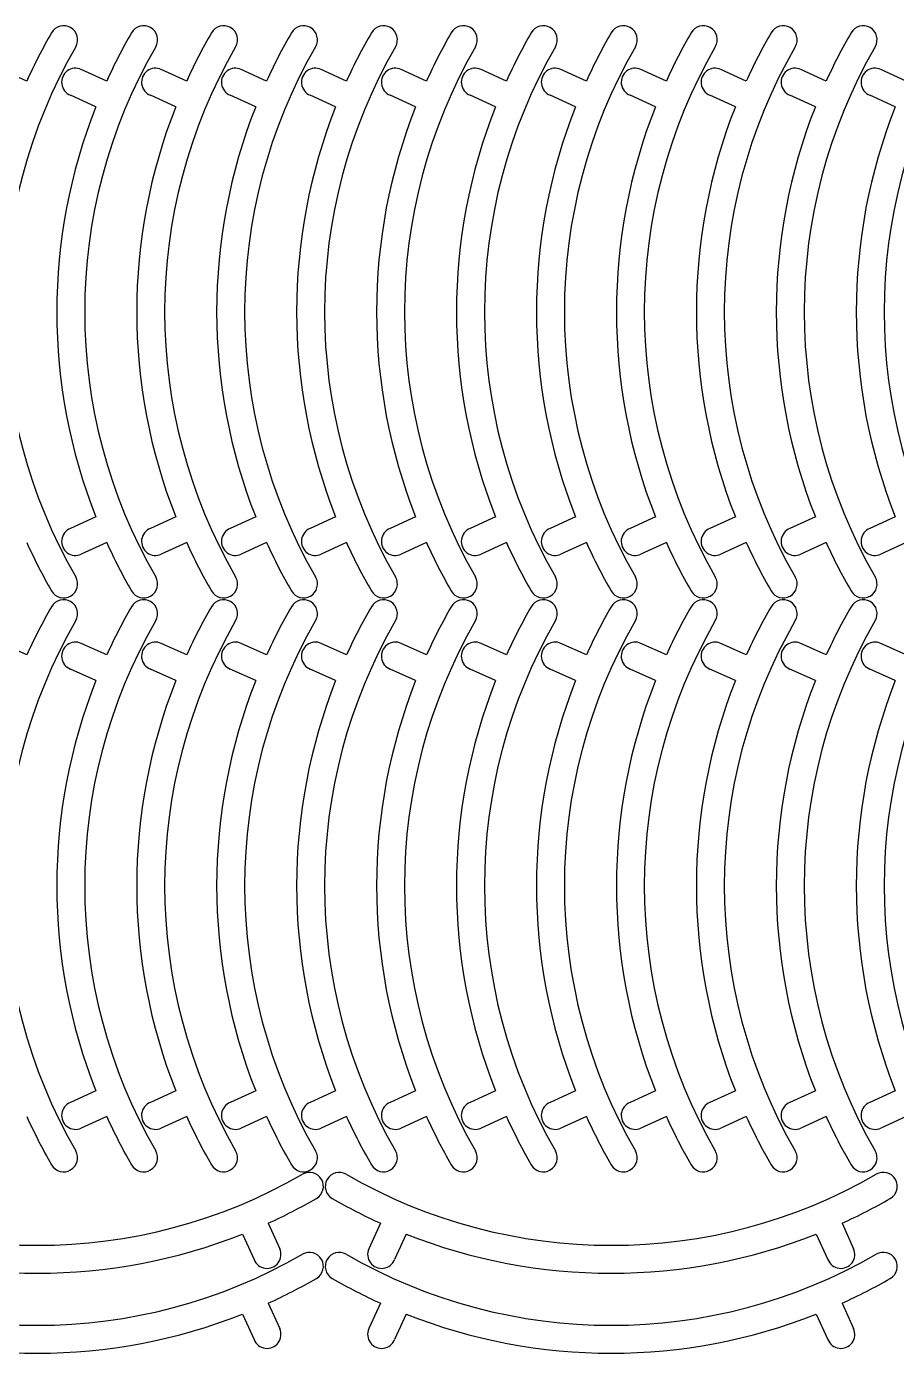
# Model space of a CAD drawing. Extents: x -6 to 1705, y 12 to 1276.
# Drawn here: x 432 to 874, y 12 to 692 of the extents above; entities that cross this region are included whole.
import ezdxf

# ---------------------------------------------------------------- set-up
doc = ezdxf.new("R2010")
doc.units = 0
doc.layers.add('Capa_1', color=7, linetype='CONTINUOUS')

msp = doc.modelspace()

# ---------------------------------------------------------------- linework, layer by layer
at = {"layer": 'Capa_1', "color": 7}
for points in [[(432.042976, 664.213701), (419.138527, 670.075057)], [(472.65143, 664.213701), (459.746981, 670.075057)], [(513.259883, 664.213701), (500.355434, 670.075057)], [(553.868308, 664.213701), (540.96386, 670.075057)], [(594.476762, 664.213701), (581.572313, 670.075057)], [(635.085215, 664.213701), (622.180767, 670.075057)], [(675.693669, 664.213701), (662.78922, 670.075057)], [(716.302123, 664.213701), (703.397674, 670.075057)], [(756.910548, 664.213701), (744.006099, 670.075057)], [(797.519001, 664.213701), (784.614552, 670.075057)], [(838.127455, 664.213701), (825.223006, 670.075057)], [(878.735908, 664.213701), (865.83146, 670.075057)], [(467.112912, 651.162615), (454.208463, 657.023971)], [(507.721365, 651.162615), (494.816916, 657.023971)], [(548.32979, 651.162615), (535.425342, 657.023971)], [(588.938244, 651.162615), (576.033795, 657.023971)], [(629.546697, 651.162615), (616.642249, 657.023971)], [(670.155151, 651.162615), (657.250702, 657.023971)], [(710.763605, 651.162615), (697.859156, 657.023971)], [(751.37203, 651.162615), (738.467581, 657.023971)], [(791.980483, 651.162615), (779.076034, 657.023971)], [(832.588937, 651.162615), (819.684488, 657.023971)], [(873.19739, 651.162615), (860.292942, 657.023971)], [(467.112184, 442.812604), (454.207695, 436.951339)], [(507.720638, 442.812604), (494.816148, 436.951339)], [(548.329063, 442.812604), (535.424573, 436.951339)], [(588.937517, 442.812604), (576.033027, 436.951339)], [(629.54597, 442.812604), (616.64148, 436.951339)], [(670.154424, 442.812604), (657.249934, 436.951339)], [(710.762877, 442.812604), (697.858388, 436.951339)], [(751.371302, 442.812604), (738.466813, 436.951339)], [(791.979756, 442.812604), (779.075266, 436.951339)], [(832.58821, 442.812604), (819.68372, 436.951339)], [(873.196663, 442.812604), (860.292173, 436.951339)], [(472.650611, 429.761482), (459.746121, 423.90022)], [(513.259065, 429.761482), (500.354575, 423.90022)], [(553.86749, 429.761482), (540.963, 423.90022)], [(594.475944, 429.761482), (581.571454, 423.90022)], [(635.084397, 429.761482), (622.179907, 423.90022)], [(675.692851, 429.761482), (662.788361, 423.90022)], [(716.301304, 429.761482), (703.396814, 423.90022)], [(756.909729, 429.761482), (744.00524, 423.90022)], [(797.518183, 429.761482), (784.613693, 423.90022)], [(838.126636, 429.761482), (825.222147, 423.90022)], [(878.73509, 429.761482), (865.8306, 423.90022)], [(432.042976, 372.739446), (419.138527, 378.600802)], [(472.65143, 372.739446), (459.746981, 378.600802)], [(513.259883, 372.739446), (500.355434, 378.600802)], [(553.868308, 372.739446), (540.96386, 378.600802)], [(594.476762, 372.739446), (581.572313, 378.600802)], [(635.085215, 372.739446), (622.180767, 378.600802)], [(675.693669, 372.739446), (662.78922, 378.600802)], [(716.302123, 372.739446), (703.397674, 378.600802)], [(756.910548, 372.739446), (744.006099, 378.600802)], [(797.519001, 372.739446), (784.614552, 378.600802)], [(838.127455, 372.739446), (825.223006, 378.600802)], [(878.735908, 372.739446), (865.83146, 378.600802)], [(467.112912, 359.68836), (454.208463, 365.549715)], [(507.721365, 359.68836), (494.816916, 365.549715)], [(548.32979, 359.68836), (535.425342, 365.549715)], [(588.938244, 359.68836), (576.033795, 365.549715)], [(629.546697, 359.68836), (616.642249, 365.549715)], [(670.155151, 359.68836), (657.250702, 365.549715)], [(710.763605, 359.68836), (697.859156, 365.549715)], [(751.37203, 359.68836), (738.467581, 365.549715)], [(791.980483, 359.68836), (779.076034, 365.549715)], [(832.588937, 359.68836), (819.684488, 365.549715)], [(873.19739, 359.68836), (860.292942, 365.549715)], [(467.112184, 151.338349), (454.207695, 145.477084)], [(507.720638, 151.338349), (494.816148, 145.477084)], [(548.329063, 151.338349), (535.424573, 145.477084)], [(588.937517, 151.338349), (576.033027, 145.477084)], [(629.54597, 151.338349), (616.64148, 145.477084)], [(670.154424, 151.338349), (657.249934, 145.477084)], [(710.762877, 151.338349), (697.858388, 145.477084)], [(751.371302, 151.338349), (738.466813, 145.477084)], [(791.979756, 151.338349), (779.075266, 145.477084)], [(832.58821, 151.338349), (819.68372, 145.477084)], [(873.196663, 151.338349), (860.292173, 145.477084)], [(472.650611, 138.287227), (459.746121, 132.425964)], [(513.259065, 138.287227), (500.354575, 132.425964)], [(553.86749, 138.287227), (540.963, 132.425964)], [(594.475944, 138.287227), (581.571454, 132.425964)], [(635.084397, 138.287227), (622.179907, 132.425964)], [(675.692851, 138.287227), (662.788361, 132.425964)], [(716.301304, 138.287227), (703.396814, 132.425964)], [(756.909729, 138.287227), (744.00524, 132.425964)], [(797.518183, 138.287227), (784.613693, 132.425964)], [(838.126636, 138.287227), (825.222147, 132.425964)], [(878.73509, 138.287227), (865.8306, 132.425964)], [(554.665549, 84.106357), (560.526811, 71.201868)], [(611.687612, 84.107176), (605.826257, 71.202727)], [(846.139832, 84.106357), (852.001094, 71.201868)], [(541.614427, 78.567931), (547.475692, 65.663441)], [(624.738699, 78.568658), (618.877343, 65.664209)], [(833.08871, 78.567931), (838.949975, 65.663441)], [(554.665549, 43.49791), (560.526811, 30.59342)], [(611.687612, 43.498728), (605.826257, 30.594279)], [(846.139832, 43.49791), (852.001094, 30.59342)], [(541.614427, 37.959483), (547.475692, 25.054993)], [(624.738699, 37.96021), (618.877343, 25.055761)], [(833.08871, 37.959483), (838.949975, 25.054993)]]:
    msp.add_lwpolyline(points, dxfattribs=at)
for points in [[(444.645046, 688.719821), (440.049552, 680.760247), (435.843894, 672.58188), (432.042976, 664.213701)], [(454.324882, 691.312487), (450.935869, 693.26914), (446.602369, 692.108447), (444.645046, 688.719821)], [(456.919462, 681.633164), (458.875444, 685.022564), (457.713894, 689.355834), (454.324882, 691.312487)], [(485.253499, 688.719821), (480.658005, 680.760247), (476.452347, 672.58188), (472.65143, 664.213701)], [(494.933335, 691.312487), (491.544323, 693.26914), (487.210822, 692.108447), (485.253499, 688.719821)], [(497.527916, 681.633164), (499.483898, 685.022564), (498.322348, 689.355834), (494.933335, 691.312487)], [(525.861953, 688.719821), (521.266459, 680.760247), (517.060801, 672.58188), (513.259883, 664.213701)], [(535.541789, 691.312487), (532.152776, 693.26914), (527.819276, 692.108447), (525.861953, 688.719821)], [(538.136369, 681.633164), (540.092352, 685.022564), (538.930801, 689.355834), (535.541789, 691.312487)], [(566.470378, 688.719821), (561.874884, 680.760247), (557.669226, 672.58188), (553.868308, 664.213701)], [(576.150214, 691.312487), (572.761202, 693.26914), (568.427701, 692.108447), (566.470378, 688.719821)], [(578.744794, 681.633164), (580.700777, 685.022564), (579.539227, 689.355834), (576.150214, 691.312487)], [(607.078832, 688.719821), (602.483338, 680.760247), (598.27768, 672.58188), (594.476762, 664.213701)], [(616.758668, 691.312487), (613.369655, 693.26914), (609.036155, 692.108447), (607.078832, 688.719821)], [(619.353248, 681.633164), (621.30923, 685.022564), (620.14768, 689.355834), (616.758668, 691.312487)], [(647.687285, 688.719821), (643.091791, 680.760247), (638.886133, 672.58188), (635.085215, 664.213701)], [(657.367121, 691.312487), (653.978109, 693.26914), (649.644608, 692.108447), (647.687285, 688.719821)], [(659.961701, 681.633164), (661.917684, 685.022564), (660.756134, 689.355834), (657.367121, 691.312487)], [(688.295739, 688.719821), (683.700245, 680.760247), (679.494587, 672.58188), (675.693669, 664.213701)], [(697.975575, 691.312487), (694.586562, 693.26914), (690.253062, 692.108447), (688.295739, 688.719821)], [(700.570155, 681.633164), (702.526137, 685.022564), (701.364587, 689.355834), (697.975575, 691.312487)], [(728.904192, 688.719821), (724.308698, 680.760247), (720.10304, 672.58188), (716.302123, 664.213701)], [(738.584028, 691.312487), (735.195016, 693.26914), (730.861515, 692.108447), (728.904192, 688.719821)], [(741.178609, 681.633164), (743.134591, 685.022564), (741.973041, 689.355834), (738.584028, 691.312487)], [(769.512618, 688.719821), (764.917123, 680.760247), (760.711465, 672.58188), (756.910548, 664.213701)], [(779.192453, 691.312487), (775.803441, 693.26914), (771.46994, 692.108447), (769.512618, 688.719821)], [(781.787034, 681.633164), (783.743016, 685.022564), (782.581466, 689.355834), (779.192453, 691.312487)], [(810.121071, 688.719821), (805.525577, 680.760247), (801.319919, 672.58188), (797.519001, 664.213701)], [(819.800907, 691.312487), (816.411894, 693.26914), (812.078394, 692.108447), (810.121071, 688.719821)], [(822.395487, 681.633164), (824.35147, 685.022564), (823.189919, 689.355834), (819.800907, 691.312487)], [(850.729525, 688.719821), (846.134031, 680.760247), (841.928372, 672.58188), (838.127455, 664.213701)], [(860.409361, 691.312487), (857.020348, 693.26914), (852.686848, 692.108447), (850.729525, 688.719821)], [(863.003941, 681.633164), (864.959923, 685.022564), (863.798373, 689.355834), (860.409361, 691.312487)], [(456.919462, 681.633164), (408.814911, 598.314305), (408.814552, 495.661032), (456.918522, 412.341837)], [(497.527916, 681.633164), (449.423364, 598.314305), (449.423006, 495.661032), (497.526976, 412.341837)], [(538.136369, 681.633164), (490.031818, 598.314305), (490.031459, 495.661032), (538.135429, 412.341837)], [(578.744794, 681.633164), (530.640243, 598.314305), (530.639885, 495.661032), (578.743854, 412.341837)], [(619.353248, 681.633164), (571.248696, 598.314305), (571.248338, 495.661032), (619.352308, 412.341837)], [(659.961701, 681.633164), (611.85715, 598.314305), (611.856792, 495.661032), (659.960761, 412.341837)], [(700.570155, 681.633164), (652.465603, 598.314305), (652.465245, 495.661032), (700.569215, 412.341837)], [(741.178609, 681.633164), (693.074057, 598.314305), (693.073699, 495.661032), (741.177669, 412.341837)], [(781.787034, 681.633164), (733.682482, 598.314305), (733.682124, 495.661032), (781.786094, 412.341837)], [(822.395487, 681.633164), (774.290936, 598.314305), (774.290577, 495.661032), (822.394547, 412.341837)], [(863.003941, 681.633164), (814.899389, 598.314305), (814.899031, 495.661032), (863.003001, 412.341837)], [(903.612394, 681.633164), (855.507843, 598.314305), (855.507485, 495.661032), (903.611454, 412.341837)], [(452.593808, 669.317), (450.524048, 667.78394), (449.448336, 665.249109), (449.783765, 662.695354)], [(459.746981, 670.075057), (457.401871, 671.140252), (454.663567, 670.85006), (452.593808, 669.317)], [(493.202261, 669.317), (491.132501, 667.78394), (490.05679, 665.249109), (490.392219, 662.695354)], [(500.355434, 670.075057), (498.010325, 671.140252), (495.272021, 670.85006), (493.202261, 669.317)], [(533.810686, 669.317), (531.740926, 667.78394), (530.665215, 665.249109), (531.000644, 662.695354)], [(540.96386, 670.075057), (538.61875, 671.140252), (535.880446, 670.85006), (533.810686, 669.317)], [(574.41914, 669.317), (572.34938, 667.78394), (571.273669, 665.249109), (571.609097, 662.695354)], [(581.572313, 670.075057), (579.227203, 671.140252), (576.4889, 670.85006), (574.41914, 669.317)], [(615.027593, 669.317), (612.957834, 667.78394), (611.882122, 665.249109), (612.217551, 662.695354)], [(622.180767, 670.075057), (619.835657, 671.140252), (617.097353, 670.85006), (615.027593, 669.317)], [(655.636047, 669.317), (653.566287, 667.78394), (652.490576, 665.249109), (652.826004, 662.695354)], [(662.78922, 670.075057), (660.444111, 671.140252), (657.705807, 670.85006), (655.636047, 669.317)], [(696.2445, 669.317), (694.174741, 667.78394), (693.099029, 665.249109), (693.434458, 662.695354)], [(703.397674, 670.075057), (701.052564, 671.140252), (698.31426, 670.85006), (696.2445, 669.317)], [(736.852926, 669.317), (734.783166, 667.78394), (733.707454, 665.249109), (734.042883, 662.695354)], [(744.006099, 670.075057), (741.660989, 671.140252), (738.922685, 670.85006), (736.852926, 669.317)], [(777.461379, 669.317), (775.391619, 667.78394), (774.315908, 665.249109), (774.651337, 662.695354)], [(784.614552, 670.075057), (782.269443, 671.140252), (779.531139, 670.85006), (777.461379, 669.317)], [(818.069833, 669.317), (816.000073, 667.78394), (814.924361, 665.249109), (815.25979, 662.695354)], [(825.223006, 670.075057), (822.877896, 671.140252), (820.139592, 670.85006), (818.069833, 669.317)], [(858.678286, 669.317), (856.608526, 667.78394), (855.532815, 665.249109), (855.868244, 662.695354)], [(865.83146, 670.075057), (863.48635, 671.140252), (860.748046, 670.85006), (858.678286, 669.317)], [(449.783765, 662.695354), (450.119194, 660.141598), (451.813011, 657.970538), (454.208463, 657.023971)], [(490.392219, 662.695354), (490.727647, 660.141598), (492.421464, 657.970538), (494.816916, 657.023971)], [(531.000644, 662.695354), (531.336072, 660.141598), (533.02989, 657.970538), (535.425342, 657.023971)], [(571.609097, 662.695354), (571.944526, 660.141598), (573.638343, 657.970538), (576.033795, 657.023971)], [(612.217551, 662.695354), (612.55298, 660.141598), (614.246797, 657.970538), (616.642249, 657.023971)], [(652.826004, 662.695354), (653.161433, 660.141598), (654.85525, 657.970538), (657.250702, 657.023971)], [(693.434458, 662.695354), (693.769887, 660.141598), (695.463704, 657.970538), (697.859156, 657.023971)], [(734.042883, 662.695354), (734.378312, 660.141598), (736.072129, 657.970538), (738.467581, 657.023971)], [(774.651337, 662.695354), (774.986765, 660.141598), (776.680582, 657.970538), (779.076034, 657.023971)], [(815.25979, 662.695354), (815.595219, 660.141598), (817.289036, 657.970538), (819.684488, 657.023971)], [(855.868244, 662.695354), (856.203672, 660.141598), (857.89749, 657.970538), (860.292942, 657.023971)], [(467.112912, 651.162615), (440.663939, 584.230831), (440.663679, 509.744573), (467.112184, 442.812604)], [(507.721365, 651.162615), (481.272392, 584.230831), (481.272132, 509.744573), (507.720638, 442.812604)], [(548.32979, 651.162615), (521.880817, 584.230831), (521.880557, 509.744573), (548.329063, 442.812604)], [(588.938244, 651.162615), (562.489271, 584.230831), (562.489011, 509.744573), (588.937517, 442.812604)], [(629.546697, 651.162615), (603.097724, 584.230831), (603.097464, 509.744573), (629.54597, 442.812604)], [(670.155151, 651.162615), (643.706178, 584.230831), (643.705918, 509.744573), (670.154424, 442.812604)], [(710.763605, 651.162615), (684.314631, 584.230831), (684.314371, 509.744573), (710.762877, 442.812604)], [(751.37203, 651.162615), (724.923057, 584.230831), (724.922797, 509.744573), (751.371302, 442.812604)], [(791.980483, 651.162615), (765.53151, 584.230831), (765.53125, 509.744573), (791.979756, 442.812604)], [(832.588937, 651.162615), (806.139964, 584.230831), (806.139704, 509.744573), (832.58821, 442.812604)], [(873.19739, 651.162615), (846.748417, 584.230831), (846.748157, 509.744573), (873.196663, 442.812604)], [(454.207695, 436.951339), (451.812199, 436.004814), (450.118328, 433.833758), (449.782866, 431.279982)], [(494.816148, 436.951339), (492.420653, 436.004814), (490.726781, 433.833758), (490.391319, 431.279982)], [(535.424573, 436.951339), (533.029078, 436.004814), (531.335206, 433.833758), (530.999744, 431.279982)], [(576.033027, 436.951339), (573.637531, 436.004814), (571.94366, 433.833758), (571.608198, 431.279982)], [(616.64148, 436.951339), (614.245985, 436.004814), (612.552113, 433.833758), (612.216651, 431.279982)], [(657.249934, 436.951339), (654.854438, 436.004814), (653.160567, 433.833758), (652.825105, 431.279982)], [(697.858388, 436.951339), (695.462892, 436.004814), (693.76902, 433.833758), (693.433559, 431.279982)], [(738.466813, 436.951339), (736.071317, 436.004814), (734.377446, 433.833758), (734.041984, 431.279982)], [(779.075266, 436.951339), (776.679771, 436.004814), (774.985899, 433.833758), (774.650437, 431.279982)], [(819.68372, 436.951339), (817.288224, 436.004814), (815.594353, 433.833758), (815.258891, 431.279982)], [(860.292173, 436.951339), (857.896678, 436.004814), (856.202806, 433.833758), (855.867344, 431.279982)], [(432.042158, 429.761482), (435.843017, 421.393274), (440.048618, 413.214874), (444.644056, 405.255266)], [(449.782866, 431.279982), (449.447404, 428.726206), (450.52311, 426.191341), (452.592886, 424.658261)], [(472.650611, 429.761482), (476.45147, 421.393274), (480.657071, 413.214874), (485.25251, 405.255266)], [(490.391319, 431.279982), (490.055857, 428.726206), (491.131563, 426.191341), (493.20134, 424.658261)], [(513.259065, 429.761482), (517.059924, 421.393274), (521.265525, 413.214874), (525.860963, 405.255266)], [(530.999744, 431.279982), (530.664282, 428.726206), (531.739988, 426.191341), (533.809765, 424.658261)], [(553.86749, 429.761482), (557.668349, 421.393274), (561.87395, 413.214874), (566.469389, 405.255266)], [(571.608198, 431.279982), (571.272736, 428.726206), (572.348442, 426.191341), (574.418219, 424.658261)], [(594.475944, 429.761482), (598.276802, 421.393274), (602.482403, 413.214874), (607.077842, 405.255266)], [(612.216651, 431.279982), (611.88119, 428.726206), (612.956895, 426.191341), (615.026672, 424.658261)], [(635.084397, 429.761482), (638.885256, 421.393274), (643.090857, 413.214874), (647.686296, 405.255266)], [(652.825105, 431.279982), (652.489643, 428.726206), (653.565349, 426.191341), (655.635126, 424.658261)], [(675.692851, 429.761482), (679.49371, 421.393274), (683.699311, 413.214874), (688.294749, 405.255266)], [(693.433559, 431.279982), (693.098097, 428.726206), (694.173802, 426.191341), (696.243579, 424.658261)], [(716.301304, 429.761482), (720.102163, 421.393274), (724.307764, 413.214874), (728.903203, 405.255266)], [(734.041984, 431.279982), (733.706522, 428.726206), (734.782228, 426.191341), (736.852004, 424.658261)], [(756.909729, 429.761482), (760.710588, 421.393274), (764.916189, 413.214874), (769.511628, 405.255266)], [(774.650437, 431.279982), (774.314975, 428.726206), (775.390681, 426.191341), (777.460458, 424.658261)], [(797.518183, 429.761482), (801.319042, 421.393274), (805.524643, 413.214874), (810.120082, 405.255266)], [(815.258891, 431.279982), (814.923429, 428.726206), (815.999135, 426.191341), (818.068912, 424.658261)], [(838.126636, 429.761482), (841.927495, 421.393274), (846.133096, 413.214874), (850.728535, 405.255266)], [(855.867344, 431.279982), (855.531882, 428.726206), (856.607588, 426.191341), (858.677365, 424.658261)], [(452.592886, 424.658261), (454.662663, 423.125182), (457.400998, 422.834996), (459.746121, 423.90022)], [(493.20134, 424.658261), (495.271117, 423.125182), (498.009451, 422.834996), (500.354575, 423.90022)], [(533.809765, 424.658261), (535.879542, 423.125182), (538.617876, 422.834996), (540.963, 423.90022)], [(574.418219, 424.658261), (576.487995, 423.125182), (579.22633, 422.834996), (581.571454, 423.90022)], [(615.026672, 424.658261), (617.096449, 423.125182), (619.834783, 422.834996), (622.179907, 423.90022)], [(655.635126, 424.658261), (657.704903, 423.125182), (660.443237, 422.834996), (662.788361, 423.90022)], [(696.243579, 424.658261), (698.313356, 423.125182), (701.051691, 422.834996), (703.396814, 423.90022)], [(736.852004, 424.658261), (738.921781, 423.125182), (741.660116, 422.834996), (744.00524, 423.90022)], [(777.460458, 424.658261), (779.530235, 423.125182), (782.268569, 422.834996), (784.613693, 423.90022)], [(818.068912, 424.658261), (820.138688, 423.125182), (822.877023, 422.834996), (825.222147, 423.90022)], [(858.677365, 424.658261), (860.747142, 423.125182), (863.485476, 422.834996), (865.8306, 423.90022)], [(454.323874, 402.662532), (457.7129, 404.619161), (458.874481, 408.952424), (456.918522, 412.341837)], [(494.932328, 402.662532), (498.321354, 404.619161), (499.482934, 408.952424), (497.526976, 412.341837)], [(535.540781, 402.662532), (538.929807, 404.619161), (540.091388, 408.952424), (538.135429, 412.341837)], [(576.149206, 402.662532), (579.538233, 404.619161), (580.699813, 408.952424), (578.743854, 412.341837)], [(616.75766, 402.662532), (620.146686, 404.619161), (621.308267, 408.952424), (619.352308, 412.341837)], [(657.366114, 402.662532), (660.75514, 404.619161), (661.91672, 408.952424), (659.960761, 412.341837)], [(697.974567, 402.662532), (701.363593, 404.619161), (702.525174, 408.952424), (700.569215, 412.341837)], [(738.583021, 402.662532), (741.972047, 404.619161), (743.133627, 408.952424), (741.177669, 412.341837)], [(779.191446, 402.662532), (782.580472, 404.619161), (783.742052, 408.952424), (781.786094, 412.341837)], [(819.799899, 402.662532), (823.188926, 404.619161), (824.350506, 408.952424), (822.394547, 412.341837)], [(860.408353, 402.662532), (863.797379, 404.619161), (864.95896, 408.952424), (863.003001, 412.341837)], [(444.644056, 405.255266), (446.601356, 401.866627), (450.934848, 400.705903), (454.323874, 402.662532)], [(454.324882, 399.838232), (450.935869, 401.794885), (446.602369, 400.634192), (444.645046, 397.245566)], [(485.25251, 405.255266), (487.209809, 401.866627), (491.543302, 400.705903), (494.932328, 402.662532)], [(494.933335, 399.838232), (491.544323, 401.794885), (487.210822, 400.634192), (485.253499, 397.245566)], [(525.860963, 405.255266), (527.818263, 401.866627), (532.151755, 400.705903), (535.540781, 402.662532)], [(535.541789, 399.838232), (532.152776, 401.794885), (527.819276, 400.634192), (525.861953, 397.245566)], [(566.469389, 405.255266), (568.426688, 401.866627), (572.76018, 400.705903), (576.149206, 402.662532)], [(576.150214, 399.838232), (572.761202, 401.794885), (568.427701, 400.634192), (566.470378, 397.245566)], [(607.077842, 405.255266), (609.035141, 401.866627), (613.368634, 400.705903), (616.75766, 402.662532)], [(616.758668, 399.838232), (613.369655, 401.794885), (609.036155, 400.634192), (607.078832, 397.245566)], [(647.686296, 405.255266), (649.643595, 401.866627), (653.977087, 400.705903), (657.366114, 402.662532)], [(657.367121, 399.838232), (653.978109, 401.794885), (649.644608, 400.634192), (647.687285, 397.245566)], [(688.294749, 405.255266), (690.252049, 401.866627), (694.585541, 400.705903), (697.974567, 402.662532)], [(697.975575, 399.838232), (694.586562, 401.794885), (690.253062, 400.634192), (688.295739, 397.245566)], [(728.903203, 405.255266), (730.860502, 401.866627), (735.193995, 400.705903), (738.583021, 402.662532)], [(738.584028, 399.838232), (735.195016, 401.794885), (730.861515, 400.634192), (728.904192, 397.245566)], [(769.511628, 405.255266), (771.468927, 401.866627), (775.80242, 400.705903), (779.191446, 402.662532)], [(779.192453, 399.838232), (775.803441, 401.794885), (771.46994, 400.634192), (769.512618, 397.245566)], [(810.120082, 405.255266), (812.077381, 401.866627), (816.410873, 400.705903), (819.799899, 402.662532)], [(819.800907, 399.838232), (816.411894, 401.794885), (812.078394, 400.634192), (810.121071, 397.245566)], [(850.728535, 405.255266), (852.685834, 401.866627), (857.019327, 400.705903), (860.408353, 402.662532)], [(860.409361, 399.838232), (857.020348, 401.794885), (852.686848, 400.634192), (850.729525, 397.245566)], [(444.645046, 397.245566), (440.049552, 389.285992), (435.843894, 381.107625), (432.042976, 372.739446)], [(456.919462, 390.158909), (458.875444, 393.548308), (457.713894, 397.881579), (454.324882, 399.838232)], [(485.253499, 397.245566), (480.658005, 389.285992), (476.452347, 381.107625), (472.65143, 372.739446)], [(497.527916, 390.158909), (499.483898, 393.548308), (498.322348, 397.881579), (494.933335, 399.838232)], [(525.861953, 397.245566), (521.266459, 389.285992), (517.060801, 381.107625), (513.259883, 372.739446)], [(538.136369, 390.158909), (540.092352, 393.548308), (538.930801, 397.881579), (535.541789, 399.838232)], [(566.470378, 397.245566), (561.874884, 389.285992), (557.669226, 381.107625), (553.868308, 372.739446)], [(578.744794, 390.158909), (580.700777, 393.548308), (579.539227, 397.881579), (576.150214, 399.838232)], [(607.078832, 397.245566), (602.483338, 389.285992), (598.27768, 381.107625), (594.476762, 372.739446)], [(619.353248, 390.158909), (621.30923, 393.548308), (620.14768, 397.881579), (616.758668, 399.838232)], [(647.687285, 397.245566), (643.091791, 389.285992), (638.886133, 381.107625), (635.085215, 372.739446)], [(659.961701, 390.158909), (661.917684, 393.548308), (660.756134, 397.881579), (657.367121, 399.838232)], [(688.295739, 397.245566), (683.700245, 389.285992), (679.494587, 381.107625), (675.693669, 372.739446)], [(700.570155, 390.158909), (702.526137, 393.548308), (701.364587, 397.881579), (697.975575, 399.838232)], [(728.904192, 397.245566), (724.308698, 389.285992), (720.10304, 381.107625), (716.302123, 372.739446)], [(741.178609, 390.158909), (743.134591, 393.548308), (741.973041, 397.881579), (738.584028, 399.838232)], [(769.512618, 397.245566), (764.917123, 389.285992), (760.711465, 381.107625), (756.910548, 372.739446)], [(781.787034, 390.158909), (783.743016, 393.548308), (782.581466, 397.881579), (779.192453, 399.838232)], [(810.121071, 397.245566), (805.525577, 389.285992), (801.319919, 381.107625), (797.519001, 372.739446)], [(822.395487, 390.158909), (824.35147, 393.548308), (823.189919, 397.881579), (819.800907, 399.838232)], [(850.729525, 397.245566), (846.134031, 389.285992), (841.928372, 381.107625), (838.127455, 372.739446)], [(863.003941, 390.158909), (864.959923, 393.548308), (863.798373, 397.881579), (860.409361, 399.838232)], [(456.919462, 390.158909), (408.814911, 306.84005), (408.814552, 204.186777), (456.918522, 120.867582)], [(497.527916, 390.158909), (449.423364, 306.84005), (449.423006, 204.186777), (497.526976, 120.867582)], [(538.136369, 390.158909), (490.031818, 306.84005), (490.031459, 204.186777), (538.135429, 120.867582)], [(578.744794, 390.158909), (530.640243, 306.84005), (530.639885, 204.186777), (578.743854, 120.867582)], [(619.353248, 390.158909), (571.248696, 306.84005), (571.248338, 204.186777), (619.352308, 120.867582)], [(659.961701, 390.158909), (611.85715, 306.84005), (611.856792, 204.186777), (659.960761, 120.867582)], [(700.570155, 390.158909), (652.465603, 306.84005), (652.465245, 204.186777), (700.569215, 120.867582)], [(741.178609, 390.158909), (693.074057, 306.84005), (693.073699, 204.186777), (741.177669, 120.867582)], [(781.787034, 390.158909), (733.682482, 306.84005), (733.682124, 204.186777), (781.786094, 120.867582)], [(822.395487, 390.158909), (774.290936, 306.84005), (774.290577, 204.186777), (822.394547, 120.867582)], [(863.003941, 390.158909), (814.899389, 306.84005), (814.899031, 204.186777), (863.003001, 120.867582)], [(903.612394, 390.158909), (855.507843, 306.84005), (855.507485, 204.186777), (903.611454, 120.867582)], [(452.593808, 377.842745), (450.524048, 376.309684), (449.448336, 373.774854), (449.783765, 371.221099)], [(459.746981, 378.600802), (457.401871, 379.665997), (454.663567, 379.375805), (452.593808, 377.842745)], [(493.202261, 377.842745), (491.132501, 376.309684), (490.05679, 373.774854), (490.392219, 371.221099)], [(500.355434, 378.600802), (498.010325, 379.665997), (495.272021, 379.375805), (493.202261, 377.842745)], [(533.810686, 377.842745), (531.740926, 376.309684), (530.665215, 373.774854), (531.000644, 371.221099)], [(540.96386, 378.600802), (538.61875, 379.665997), (535.880446, 379.375805), (533.810686, 377.842745)], [(574.41914, 377.842745), (572.34938, 376.309684), (571.273669, 373.774854), (571.609097, 371.221099)], [(581.572313, 378.600802), (579.227203, 379.665997), (576.4889, 379.375805), (574.41914, 377.842745)], [(615.027593, 377.842745), (612.957834, 376.309684), (611.882122, 373.774854), (612.217551, 371.221099)], [(622.180767, 378.600802), (619.835657, 379.665997), (617.097353, 379.375805), (615.027593, 377.842745)], [(655.636047, 377.842745), (653.566287, 376.309684), (652.490576, 373.774854), (652.826004, 371.221099)], [(662.78922, 378.600802), (660.444111, 379.665997), (657.705807, 379.375805), (655.636047, 377.842745)], [(696.2445, 377.842745), (694.174741, 376.309684), (693.099029, 373.774854), (693.434458, 371.221099)], [(703.397674, 378.600802), (701.052564, 379.665997), (698.31426, 379.375805), (696.2445, 377.842745)], [(736.852926, 377.842745), (734.783166, 376.309684), (733.707454, 373.774854), (734.042883, 371.221099)], [(744.006099, 378.600802), (741.660989, 379.665997), (738.922685, 379.375805), (736.852926, 377.842745)], [(777.461379, 377.842745), (775.391619, 376.309684), (774.315908, 373.774854), (774.651337, 371.221099)], [(784.614552, 378.600802), (782.269443, 379.665997), (779.531139, 379.375805), (777.461379, 377.842745)], [(818.069833, 377.842745), (816.000073, 376.309684), (814.924361, 373.774854), (815.25979, 371.221099)], [(825.223006, 378.600802), (822.877896, 379.665997), (820.139592, 379.375805), (818.069833, 377.842745)], [(858.678286, 377.842745), (856.608526, 376.309684), (855.532815, 373.774854), (855.868244, 371.221099)], [(865.83146, 378.600802), (863.48635, 379.665997), (860.748046, 379.375805), (858.678286, 377.842745)], [(449.783765, 371.221099), (450.119194, 368.667343), (451.813011, 366.496283), (454.208463, 365.549715)], [(490.392219, 371.221099), (490.727647, 368.667343), (492.421464, 366.496283), (494.816916, 365.549715)], [(531.000644, 371.221099), (531.336072, 368.667343), (533.02989, 366.496283), (535.425342, 365.549715)], [(571.609097, 371.221099), (571.944526, 368.667343), (573.638343, 366.496283), (576.033795, 365.549715)], [(612.217551, 371.221099), (612.55298, 368.667343), (614.246797, 366.496283), (616.642249, 365.549715)], [(652.826004, 371.221099), (653.161433, 368.667343), (654.85525, 366.496283), (657.250702, 365.549715)], [(693.434458, 371.221099), (693.769887, 368.667343), (695.463704, 366.496283), (697.859156, 365.549715)], [(734.042883, 371.221099), (734.378312, 368.667343), (736.072129, 366.496283), (738.467581, 365.549715)], [(774.651337, 371.221099), (774.986765, 368.667343), (776.680582, 366.496283), (779.076034, 365.549715)], [(815.25979, 371.221099), (815.595219, 368.667343), (817.289036, 366.496283), (819.684488, 365.549715)], [(855.868244, 371.221099), (856.203672, 368.667343), (857.89749, 366.496283), (860.292942, 365.549715)], [(467.112912, 359.68836), (440.663939, 292.756576), (440.663679, 218.270318), (467.112184, 151.338349)], [(507.721365, 359.68836), (481.272392, 292.756576), (481.272132, 218.270318), (507.720638, 151.338349)], [(548.32979, 359.68836), (521.880817, 292.756576), (521.880557, 218.270318), (548.329063, 151.338349)], [(588.938244, 359.68836), (562.489271, 292.756576), (562.489011, 218.270318), (588.937517, 151.338349)], [(629.546697, 359.68836), (603.097724, 292.756576), (603.097464, 218.270318), (629.54597, 151.338349)], [(670.155151, 359.68836), (643.706178, 292.756576), (643.705918, 218.270318), (670.154424, 151.338349)], [(710.763605, 359.68836), (684.314631, 292.756576), (684.314371, 218.270318), (710.762877, 151.338349)], [(751.37203, 359.68836), (724.923057, 292.756576), (724.922797, 218.270318), (751.371302, 151.338349)], [(791.980483, 359.68836), (765.53151, 292.756576), (765.53125, 218.270318), (791.979756, 151.338349)], [(832.588937, 359.68836), (806.139964, 292.756576), (806.139704, 218.270318), (832.58821, 151.338349)], [(873.19739, 359.68836), (846.748417, 292.756576), (846.748157, 218.270318), (873.196663, 151.338349)], [(454.207695, 145.477084), (451.812199, 144.530559), (450.118328, 142.359503), (449.782866, 139.805727)], [(494.816148, 145.477084), (492.420653, 144.530559), (490.726781, 142.359503), (490.391319, 139.805727)], [(535.424573, 145.477084), (533.029078, 144.530559), (531.335206, 142.359503), (530.999744, 139.805727)], [(576.033027, 145.477084), (573.637531, 144.530559), (571.94366, 142.359503), (571.608198, 139.805727)], [(616.64148, 145.477084), (614.245985, 144.530559), (612.552113, 142.359503), (612.216651, 139.805727)], [(657.249934, 145.477084), (654.854438, 144.530559), (653.160567, 142.359503), (652.825105, 139.805727)], [(697.858388, 145.477084), (695.462892, 144.530559), (693.76902, 142.359503), (693.433559, 139.805727)], [(738.466813, 145.477084), (736.071317, 144.530559), (734.377446, 142.359503), (734.041984, 139.805727)], [(779.075266, 145.477084), (776.679771, 144.530559), (774.985899, 142.359503), (774.650437, 139.805727)], [(819.68372, 145.477084), (817.288224, 144.530559), (815.594353, 142.359503), (815.258891, 139.805727)], [(860.292173, 145.477084), (857.896678, 144.530559), (856.202806, 142.359503), (855.867344, 139.805727)], [(432.042158, 138.287227), (435.843017, 129.919019), (440.048618, 121.740619), (444.644056, 113.78101)], [(449.782866, 139.805727), (449.447404, 137.25195), (450.52311, 134.717085), (452.592886, 133.184006)], [(472.650611, 138.287227), (476.45147, 129.919019), (480.657071, 121.740619), (485.25251, 113.78101)], [(490.391319, 139.805727), (490.055857, 137.25195), (491.131563, 134.717085), (493.20134, 133.184006)], [(513.259065, 138.287227), (517.059924, 129.919019), (521.265525, 121.740619), (525.860963, 113.78101)], [(530.999744, 139.805727), (530.664282, 137.25195), (531.739988, 134.717085), (533.809765, 133.184006)], [(553.86749, 138.287227), (557.668349, 129.919019), (561.87395, 121.740619), (566.469389, 113.78101)], [(571.608198, 139.805727), (571.272736, 137.25195), (572.348442, 134.717085), (574.418219, 133.184006)], [(594.475944, 138.287227), (598.276802, 129.919019), (602.482403, 121.740619), (607.077842, 113.78101)], [(612.216651, 139.805727), (611.88119, 137.25195), (612.956895, 134.717085), (615.026672, 133.184006)], [(635.084397, 138.287227), (638.885256, 129.919019), (643.090857, 121.740619), (647.686296, 113.78101)], [(652.825105, 139.805727), (652.489643, 137.25195), (653.565349, 134.717085), (655.635126, 133.184006)], [(675.692851, 138.287227), (679.49371, 129.919019), (683.699311, 121.740619), (688.294749, 113.78101)], [(693.433559, 139.805727), (693.098097, 137.25195), (694.173802, 134.717085), (696.243579, 133.184006)], [(716.301304, 138.287227), (720.102163, 129.919019), (724.307764, 121.740619), (728.903203, 113.78101)], [(734.041984, 139.805727), (733.706522, 137.25195), (734.782228, 134.717085), (736.852004, 133.184006)], [(756.909729, 138.287227), (760.710588, 129.919019), (764.916189, 121.740619), (769.511628, 113.78101)], [(774.650437, 139.805727), (774.314975, 137.25195), (775.390681, 134.717085), (777.460458, 133.184006)], [(797.518183, 138.287227), (801.319042, 129.919019), (805.524643, 121.740619), (810.120082, 113.78101)], [(815.258891, 139.805727), (814.923429, 137.25195), (815.999135, 134.717085), (818.068912, 133.184006)], [(838.126636, 138.287227), (841.927495, 129.919019), (846.133096, 121.740619), (850.728535, 113.78101)], [(855.867344, 139.805727), (855.531882, 137.25195), (856.607588, 134.717085), (858.677365, 133.184006)], [(452.592886, 133.184006), (454.662663, 131.650927), (457.400998, 131.36074), (459.746121, 132.425964)], [(493.20134, 133.184006), (495.271117, 131.650927), (498.009451, 131.36074), (500.354575, 132.425964)], [(533.809765, 133.184006), (535.879542, 131.650927), (538.617876, 131.36074), (540.963, 132.425964)], [(574.418219, 133.184006), (576.487995, 131.650927), (579.22633, 131.36074), (581.571454, 132.425964)], [(615.026672, 133.184006), (617.096449, 131.650927), (619.834783, 131.36074), (622.179907, 132.425964)], [(655.635126, 133.184006), (657.704903, 131.650927), (660.443237, 131.36074), (662.788361, 132.425964)], [(696.243579, 133.184006), (698.313356, 131.650927), (701.051691, 131.36074), (703.396814, 132.425964)], [(736.852004, 133.184006), (738.921781, 131.650927), (741.660116, 131.36074), (744.00524, 132.425964)], [(777.460458, 133.184006), (779.530235, 131.650927), (782.268569, 131.36074), (784.613693, 132.425964)], [(818.068912, 133.184006), (820.138688, 131.650927), (822.877023, 131.36074), (825.222147, 132.425964)], [(858.677365, 133.184006), (860.747142, 131.650927), (863.485476, 131.36074), (865.8306, 132.425964)], [(454.323874, 111.188277), (457.7129, 113.144906), (458.874481, 117.478169), (456.918522, 120.867582)], [(494.932328, 111.188277), (498.321354, 113.144906), (499.482934, 117.478169), (497.526976, 120.867582)], [(535.540781, 111.188277), (538.929807, 113.144906), (540.091388, 117.478169), (538.135429, 120.867582)], [(576.149206, 111.188277), (579.538233, 113.144906), (580.699813, 117.478169), (578.743854, 120.867582)], [(616.75766, 111.188277), (620.146686, 113.144906), (621.308267, 117.478169), (619.352308, 120.867582)], [(657.366114, 111.188277), (660.75514, 113.144906), (661.91672, 117.478169), (659.960761, 120.867582)], [(697.974567, 111.188277), (701.363593, 113.144906), (702.525174, 117.478169), (700.569215, 120.867582)], [(738.583021, 111.188277), (741.972047, 113.144906), (743.133627, 117.478169), (741.177669, 120.867582)], [(779.191446, 111.188277), (782.580472, 113.144906), (783.742052, 117.478169), (781.786094, 120.867582)], [(819.799899, 111.188277), (823.188926, 113.144906), (824.350506, 117.478169), (822.394547, 120.867582)], [(860.408353, 111.188277), (863.797379, 113.144906), (864.95896, 117.478169), (863.003001, 120.867582)], [(302.793866, 108.983662), (386.112725, 60.87911), (488.765998, 60.878752), (572.085193, 108.982722)], [(444.644056, 113.78101), (446.601356, 110.392371), (450.934848, 109.231648), (454.323874, 111.188277)], [(485.25251, 113.78101), (487.209809, 110.392371), (491.543302, 109.231648), (494.932328, 111.188277)], [(525.860963, 113.78101), (527.818263, 110.392371), (532.151755, 109.231648), (535.540781, 111.188277)], [(566.469389, 113.78101), (568.426688, 110.392371), (572.76018, 109.231648), (576.149206, 111.188277)], [(581.764498, 106.388074), (579.807869, 109.7771), (575.474607, 110.93868), (572.085193, 108.982722)], [(594.26815, 108.983662), (590.87875, 110.939644), (586.545479, 109.778094), (584.588827, 106.389081)], [(594.26815, 108.983662), (677.587009, 60.87911), (780.240282, 60.878752), (863.559477, 108.982722)], [(607.077842, 113.78101), (609.035141, 110.392371), (613.368634, 109.231648), (616.75766, 111.188277)], [(647.686296, 113.78101), (649.643595, 110.392371), (653.977087, 109.231648), (657.366114, 111.188277)], [(688.294749, 113.78101), (690.252049, 110.392371), (694.585541, 109.231648), (697.974567, 111.188277)], [(728.903203, 113.78101), (730.860502, 110.392371), (735.193995, 109.231648), (738.583021, 111.188277)], [(769.511628, 113.78101), (771.468927, 110.392371), (775.80242, 109.231648), (779.191446, 111.188277)], [(810.120082, 113.78101), (812.077381, 110.392371), (816.410873, 109.231648), (819.799899, 111.188277)], [(850.728535, 113.78101), (852.685834, 110.392371), (857.019327, 109.231648), (860.408353, 111.188277)], [(873.238782, 106.388074), (871.282153, 109.7771), (866.94889, 110.93868), (863.559477, 108.982722)], [(579.171765, 96.708256), (582.560404, 98.665555), (583.721127, 102.999048), (581.764498, 106.388074)], [(584.588827, 106.389081), (582.632174, 103.000069), (583.792867, 98.666568), (587.181493, 96.709246)], [(870.646048, 96.708256), (874.034687, 98.665555), (875.195411, 102.999048), (873.238782, 106.388074)], [(554.665549, 84.106357), (563.033756, 87.907216), (571.212156, 92.112817), (579.171765, 96.708256)], [(587.181493, 96.709246), (595.141067, 92.113751), (603.319434, 87.908093), (611.687612, 84.107176)], [(846.139832, 84.106357), (854.50804, 87.907216), (862.68644, 92.112817), (870.646048, 96.708256)], [(333.264415, 78.568658), (400.196199, 52.119685), (474.682458, 52.119425), (541.614427, 78.567931)], [(624.738699, 78.568658), (691.670483, 52.119685), (766.156741, 52.119425), (833.08871, 78.567931)], [(302.793866, 68.375214), (386.112725, 20.270662), (488.765998, 20.270304), (572.085193, 68.374274)], [(559.768769, 64.048633), (561.301848, 66.118409), (561.592035, 68.856744), (560.526811, 71.201868)], [(581.764498, 65.779626), (579.807869, 69.168652), (575.474607, 70.330233), (572.085193, 68.374274)], [(594.26815, 68.375214), (590.87875, 70.331196), (586.545479, 69.169646), (584.588827, 65.780634)], [(594.26815, 68.375214), (677.587009, 20.270662), (780.240282, 20.270304), (863.559477, 68.374274)], [(605.826257, 71.202727), (604.761062, 68.857617), (605.051253, 66.119313), (606.584314, 64.049554)], [(851.243053, 64.048633), (852.776132, 66.118409), (853.066318, 68.856744), (852.001094, 71.201868)], [(873.238782, 65.779626), (871.282153, 69.168652), (866.94889, 70.330233), (863.559477, 68.374274)], [(547.475692, 65.663441), (548.422217, 63.267945), (550.593272, 61.574074), (553.147049, 61.238612)], [(553.147049, 61.238612), (555.700825, 60.90315), (558.23569, 61.978856), (559.768769, 64.048633)], [(579.171765, 56.099808), (582.560404, 58.057107), (583.721127, 62.3906), (581.764498, 65.779626)], [(584.588827, 65.780634), (582.632174, 62.391621), (583.792867, 58.058121), (587.181493, 56.100798)], [(606.584314, 64.049554), (608.117374, 61.979794), (610.652205, 60.904082), (613.20596, 61.239511)], [(613.20596, 61.239511), (615.759716, 61.57494), (617.930776, 63.268757), (618.877343, 65.664209)], [(838.949975, 65.663441), (839.8965, 63.267945), (842.067556, 61.574074), (844.621332, 61.238612)], [(844.621332, 61.238612), (847.175108, 60.90315), (849.709973, 61.978856), (851.243053, 64.048633)], [(870.646048, 56.099808), (874.034687, 58.057107), (875.195411, 62.3906), (873.238782, 65.779626)], [(554.665549, 43.49791), (563.033756, 47.298768), (571.212156, 51.504369), (579.171765, 56.099808)], [(587.181493, 56.100798), (595.141067, 51.505304), (603.319434, 47.299646), (611.687612, 43.498728)], [(846.139832, 43.49791), (854.50804, 47.298768), (862.68644, 51.504369), (870.646048, 56.099808)], [(333.264415, 37.96021), (400.196199, 11.511237), (474.682458, 11.510977), (541.614427, 37.959483)], [(624.738699, 37.96021), (691.670483, 11.511237), (766.156741, 11.510977), (833.08871, 37.959483)], [(559.768769, 23.440185), (561.301848, 25.509961), (561.592035, 28.248296), (560.526811, 30.59342)], [(605.826257, 30.594279), (604.761062, 28.249169), (605.051253, 25.510866), (606.584314, 23.441106)], [(851.243053, 23.440185), (852.776132, 25.509961), (853.066318, 28.248296), (852.001094, 30.59342)], [(547.475692, 25.054993), (548.422217, 22.659497), (550.593272, 20.965626), (553.147049, 20.630164)], [(553.147049, 20.630164), (555.700825, 20.294702), (558.23569, 21.370408), (559.768769, 23.440185)], [(606.584314, 23.441106), (608.117374, 21.371346), (610.652205, 20.295635), (613.20596, 20.631063)], [(613.20596, 20.631063), (615.759716, 20.966492), (617.930776, 22.660309), (618.877343, 25.055761)], [(838.949975, 25.054993), (839.8965, 22.659497), (842.067556, 20.965626), (844.621332, 20.630164)], [(844.621332, 20.630164), (847.175108, 20.294702), (849.709973, 21.370408), (851.243053, 23.440185)]]:
    msp.add_open_spline(points, degree=3, dxfattribs=at)

doc.saveas('drawing.dxf')
